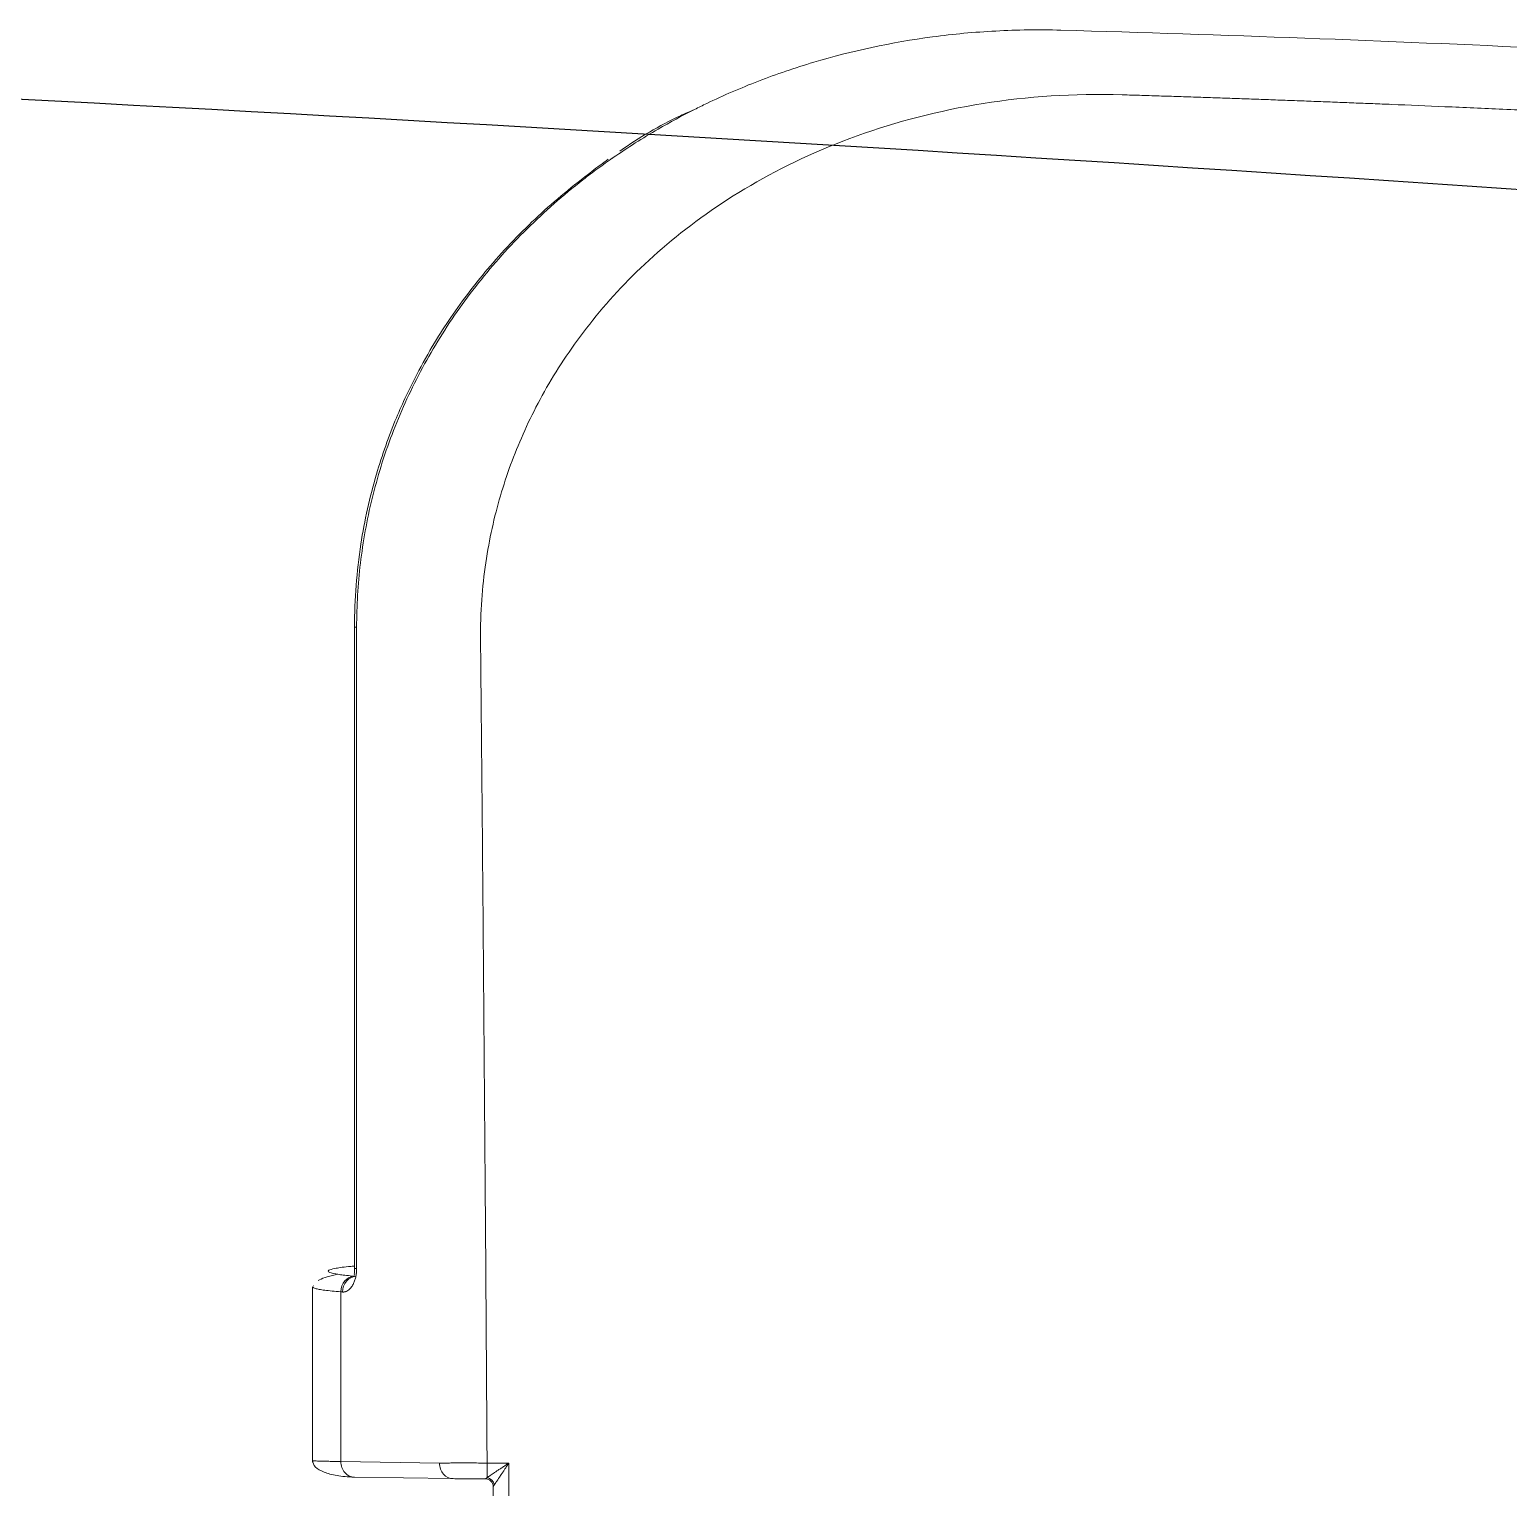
# Model space of a CAD drawing. Header units: millimetres. Extents: x 4840 to 6640, y -3623 to -1026.
# Drawn here: x 5308.3 to 5402.8, y -1804.3 to -1711 of the extents above; entities that cross this region are included whole.
import ezdxf

# ---------------------------------------------------------------- set-up
doc = ezdxf.new("R2010")
doc.units = ezdxf.units.MM
doc.layers.add('내부선 및 부속', color=4, linetype='Continuous')
doc.layers.add('외형선', color=3, linetype='Continuous')

msp = doc.modelspace()

# ---------------------------------------------------------------- linework, layer by layer
at = {"layer": '내부선 및 부속', "lineweight": 18}
for p, q in [((5329.036, -1749.264), (5329.17, -1749.264)), ((5329.036, -1749.264), (5329.036, -1790.308)), ((5329.17, -1790.308), (5329.17, -1749.264)), ((5329.17, -1790.308), (5329.036, -1790.308)), ((5326.351, -1791.469), (5326.351, -1802.693)), ((5328.16, -1791.797), (5328.259, -1791.806)), ((5328.16, -1791.797), (5328.16, -1802.654)), ((5328.16, -1802.654), (5334.473, -1802.749)), ((5329.026, -1803.654), (5335.308, -1803.749))]:
    msp.add_line(p, q, dxfattribs=at)
for centre, major_axis, ratio, start_param, end_param in [((5329.026, -1791.797), (-0.09, -0.996), 0.865135, 3.246134, 4.790759), ((5329.125, -1791.806), (0.09, 0.996), 0.865135, 0.104541, 1.649166), ((5329.026, -1802.654), (-0.015, -1), 0.866001, 4.725478, 6.300638), ((5335.339, -1802.749), (-0.015, -1), 0.866001, 4.725478, 6.300638), ((5337.512, -1802.76), (0, -1), 0.00311, 0.393866, 1.581629), ((5337.514, -1804.145), (-0.357, 0.35), 0.863872, 3.98639, 5.416998)]:
    msp.add_ellipse(centre, major_axis=major_axis, ratio=ratio, start_param=start_param, end_param=end_param, dxfattribs=at)
for points, knots in [([(5350.784, -1716.143), (5351.041, -1716.014), (5351.3, -1715.887), (5352.633, -1715.248), (5353.741, -1714.769), (5356.026, -1713.887), (5357.202, -1713.485), (5360.827, -1712.404), (5363.37, -1711.853), (5366.676, -1711.413), (5367.343, -1711.337), (5368.69, -1711.212), (5369.369, -1711.162), (5371.422, -1711.053), (5372.812, -1711.034), (5374.218, -1711.072)], [0, 0, 0, 0, 0.039039, 0.039039, 0.199199, 0.199199, 0.359359, 0.359359, 0.67968, 0.67968, 0.75976, 0.75976, 0.83984, 0.83984, 1, 1, 1, 1]), ([(5374.218, -1711.072), (5384.618, -1711.362), (5404.347, -1712.106), (5432.345, -1713.65), (5457.299, -1715.39), (5479.482, -1717.207), (5499.236, -1719.028), (5516.868, -1720.803), (5532.632, -1722.521), (5546.747, -1724.174), (5559.408, -1725.756), (5570.797, -1727.266), (5581.054, -1728.697), (5590.28, -1730.055), (5598.567, -1731.373), (5606.089, -1732.676), (5613.114, -1734.008), (5619.921, -1735.424), (5626.687, -1736.974), (5633.444, -1738.686), (5640.147, -1740.554), (5646.8, -1742.573), (5652.357, -1744.397), (5655.706, -1745.561), (5656.856, -1745.968)], [0, 0, 0, 0, 0.109332, 0.207453, 0.294667, 0.372204, 0.441358, 0.503147, 0.558447, 0.60801, 0.652487, 0.692537, 0.728728, 0.761324, 0.7905, 0.816858, 0.841471, 0.865542, 0.889817, 0.914284, 0.938649, 0.962811, 0.987206, 1, 1, 1, 1]), ([(5769.603, -1823.592), (5769.558, -1823.541), (5769.468, -1823.439), (5769.331, -1823.286), (5769.194, -1823.132), (5769.055, -1822.977), (5768.915, -1822.821), (5768.774, -1822.664), (5768.632, -1822.507), (5768.488, -1822.348), (5768.344, -1822.188), (5768.198, -1822.028), (5768.051, -1821.866), (5767.903, -1821.704), (5767.754, -1821.541), (5767.603, -1821.377), (5767.452, -1821.212), (5767.299, -1821.046), (5767.145, -1820.879), (5766.99, -1820.711), (5766.834, -1820.542), (5766.677, -1820.373), (5766.518, -1820.202), (5766.358, -1820.031), (5766.197, -1819.859), (5766.035, -1819.686), (5765.872, -1819.512), (5765.707, -1819.337), (5765.541, -1819.161), (5765.374, -1818.985), (5765.206, -1818.807), (5765.037, -1818.629), (5764.866, -1818.45), (5764.694, -1818.27), (5764.521, -1818.089), (5764.347, -1817.908), (5764.171, -1817.725), (5763.994, -1817.542), (5763.816, -1817.358), (5763.637, -1817.173), (5763.456, -1816.987), (5763.275, -1816.8), (5763.092, -1816.613), (5762.907, -1816.425), (5762.722, -1816.236), (5762.535, -1816.046), (5762.347, -1815.855), (5762.158, -1815.664), (5761.967, -1815.471), (5761.776, -1815.278), (5761.583, -1815.084), (5761.388, -1814.89), (5761.193, -1814.694), (5760.996, -1814.498), (5760.535, -1814.04), (5759.814, -1813.328), (5758.833, -1812.373), (5757.862, -1811.438), (5756.901, -1810.525), (5755.87, -1809.556), (5754.735, -1808.504), (5753.463, -1807.342), (5752.102, -1806.119), (5750.23, -1804.461), (5747.825, -1802.381), (5744.863, -1799.895), (5741.762, -1797.37), (5738.51, -1794.804), (5735.136, -1792.225), (5731.67, -1789.661), (5728.026, -1787.052), (5724.875, -1784.872), (5722.187, -1783.061), (5720.065, -1781.657), (5717.887, -1780.243), (5715.81, -1778.921), (5713.82, -1777.676), (5711.872, -1776.479), (5709.869, -1775.271), (5707.972, -1774.148), (5705.816, -1772.894), (5703.035, -1771.308), (5699.237, -1769.205), (5695.251, -1767.082), (5691.755, -1765.287), (5689.003, -1763.912), (5686.46, -1762.672), (5684.105, -1761.551), (5681.997, -1760.569), (5680.191, -1759.741), (5678.387, -1758.928), (5676.338, -1758.021), (5674.12, -1757.058), (5671.806, -1756.078), (5669.927, -1755.299), (5668.057, -1754.538), (5665.771, -1753.623), (5662.8, -1752.467), (5659.717, -1751.307), (5657.1, -1750.351), (5654.493, -1749.423), (5651.273, -1748.311), (5647.885, -1747.191), (5644.887, -1746.239), (5642.415, -1745.475), (5640.03, -1744.76), (5637.864, -1744.131), (5635.917, -1743.579), (5633.922, -1743.028), (5631.611, -1742.41), (5629.234, -1741.796), (5626.793, -1741.187), (5623.388, -1740.368), (5618.674, -1739.298), (5614.243, -1738.373), (5610.973, -1737.727), (5609.173, -1737.379), (5607.199, -1737.008), (5605.05, -1736.615), (5602.729, -1736.201), (5599.898, -1735.711), (5596.844, -1735.201), (5593.604, -1734.678), (5590.303, -1734.162), (5586.724, -1733.619), (5583.383, -1733.127), (5581.049, -1732.79), (5579.582, -1732.58), (5578.371, -1732.408), (5576.808, -1732.187), (5574.913, -1731.922), (5571.995, -1731.517), (5566.81, -1730.811), (5560.795, -1730.017), (5554.75, -1729.246), (5550.036, -1728.658), (5545.322, -1728.083), (5540.607, -1727.522), (5536.842, -1727.083), (5534.004, -1726.757), (5532.072, -1726.538), (5530.07, -1726.313), (5527.998, -1726.082), (5525.855, -1725.846), (5523.643, -1725.604), (5521.359, -1725.358), (5519.004, -1725.107), (5515.655, -1724.753), (5511.032, -1724.274), (5504.854, -1723.651), (5498.217, -1723.002), (5491.584, -1722.375), (5485.424, -1721.811), (5478.692, -1721.214), (5471.227, -1720.578), (5462.866, -1719.901), (5454.5, -1719.26), (5446.131, -1718.654), (5438.509, -1718.137), (5431.501, -1717.69), (5424.974, -1717.296), (5418.039, -1716.904), (5411.838, -1716.579), (5406.609, -1716.322), (5402.59, -1716.135), (5398.873, -1715.97), (5396.098, -1715.853), (5394.16, -1715.774), (5392.958, -1715.726), (5391.751, -1715.679), (5390.539, -1715.632), (5389.322, -1715.586), (5388.099, -1715.541), (5386.872, -1715.496), (5385.639, -1715.452), (5384.401, -1715.409), (5383.159, -1715.367), (5381.911, -1715.325), (5380.657, -1715.284), (5379.399, -1715.244), (5378.559, -1715.219), (5378.137, -1715.206)], [0, 0, 0, 0, 0.000488, 0.000979, 0.001474, 0.001972, 0.002474, 0.002979, 0.003488, 0.004, 0.004516, 0.005035, 0.005558, 0.006084, 0.006614, 0.007147, 0.007684, 0.008224, 0.008767, 0.009314, 0.009865, 0.010419, 0.010977, 0.011538, 0.012102, 0.01267, 0.013242, 0.013817, 0.014396, 0.014978, 0.015563, 0.016152, 0.016745, 0.017341, 0.01794, 0.018543, 0.019149, 0.019759, 0.020373, 0.02099, 0.02161, 0.022234, 0.022861, 0.023492, 0.024127, 0.024764, 0.025406, 0.026051, 0.026699, 0.027351, 0.028006, 0.028665, 0.029327, 0.029992, 0.030662, 0.033993, 0.037273, 0.040501, 0.043676, 0.046799, 0.050667, 0.054793, 0.059177, 0.063817, 0.072758, 0.082022, 0.091601, 0.101487, 0.111782, 0.122119, 0.132461, 0.143985, 0.149647, 0.155743, 0.162267, 0.168308, 0.173428, 0.179132, 0.184735, 0.190238, 0.194972, 0.202655, 0.213238, 0.226162, 0.235103, 0.241477, 0.248257, 0.255435, 0.260213, 0.264971, 0.26971, 0.274429, 0.28107, 0.287084, 0.292481, 0.295686, 0.301592, 0.310168, 0.318593, 0.325259, 0.330187, 0.338472, 0.349736, 0.355826, 0.361072, 0.368323, 0.373718, 0.377278, 0.38286, 0.38859, 0.394469, 0.400495, 0.406667, 0.419632, 0.435224, 0.439191, 0.443582, 0.448394, 0.453625, 0.459274, 0.465337, 0.474265, 0.48152, 0.488915, 0.49827, 0.507535, 0.513177, 0.515211, 0.518186, 0.521967, 0.526551, 0.531937, 0.543129, 0.564148, 0.575532, 0.58691, 0.598282, 0.609654, 0.621027, 0.625518, 0.630175, 0.635001, 0.639993, 0.645155, 0.650485, 0.655986, 0.661658, 0.667502, 0.680184, 0.695048, 0.712121, 0.728094, 0.742917, 0.756568, 0.77665, 0.796748, 0.81684, 0.836932, 0.857041, 0.871725, 0.887386, 0.904024, 0.921636, 0.932, 0.941637, 0.950546, 0.958729, 0.961598, 0.964479, 0.967372, 0.970277, 0.973194, 0.976124, 0.979066, 0.98202, 0.984986, 0.987964, 0.990955, 0.993958, 0.996973, 1, 1, 1, 1]), ([(5329.17, -1749.264), (5329.171, -1748.59), (5329.211, -1747.232), (5329.394, -1745.176), (5329.599, -1743.797), (5329.848, -1742.418), (5329.994, -1741.728), (5330.499, -1739.662), (5330.923, -1738.289), (5331.696, -1736.253), (5331.975, -1735.579), (5332.58, -1734.241), (5333.23, -1732.915), (5333.969, -1731.616), (5334.751, -1730.334), (5335.165, -1729.702), (5336.469, -1727.835), (5337.424, -1726.631), (5338.978, -1724.899), (5339.516, -1724.334), (5340.631, -1723.232), (5341.784, -1722.157), (5343.011, -1721.142), (5343.957, -1720.403), (5344.437, -1720.04), (5345.008, -1719.627), (5345.296, -1719.424), (5345.441, -1719.322), (5345.514, -1719.272), (5345.55, -1719.247), (5345.568, -1719.234), (5345.577, -1719.228), (5345.582, -1719.225), (5345.584, -1719.223), (5345.585, -1719.222), (5345.586, -1719.222), (5345.586, -1719.222), (5345.586, -1719.222), (5345.586, -1719.222), (5346.504, -1718.587), (5347.462, -1717.979), (5349.212, -1716.964), (5349.987, -1716.544), (5350.784, -1716.143)], [0, 0, 0, 0, 0.051249, 0.102498, 0.153748, 0.153748, 0.204997, 0.204997, 0.307495, 0.307495, 0.358744, 0.358744, 0.409994, 0.461243, 0.461243, 0.512492, 0.512492, 0.61499, 0.61499, 0.66624, 0.66624, 0.717489, 0.768738, 0.768738, 0.794363, 0.807175, 0.813581, 0.816784, 0.818386, 0.819186, 0.819587, 0.819787, 0.819887, 0.819937, 0.819962, 0.819975, 0.819981, 0.819981, 0.819987, 0.819987, 0.922486, 0.922486, 1, 1, 1, 1]), ([(5350.782, -1716.15), (5350.479, -1716.276), (5348.807, -1717.002), (5347.242, -1717.951), (5346.007, -1718.805)], [0, 0, 0, 0, 0.179691, 1, 1, 1, 1]), ([(5345.262, -1719.332), (5344.911, -1719.586), (5343.364, -1720.74), (5340.733, -1722.892), (5337.719, -1726.04), (5335.586, -1728.822), (5334.074, -1731.173), (5332.874, -1733.301), (5331.568, -1736.088), (5330.288, -1739.7), (5329.288, -1744.187), (5329.037, -1747.474), (5329.036, -1749.264)], [0, 0, 0, 0, 0.036644, 0.162842, 0.288266, 0.405016, 0.459489, 0.525108, 0.61197, 0.720085, 0.849468, 1, 1, 1, 1]), ([(5328.981, -1790.147), (5328.86, -1790.159), (5328.334, -1790.211), (5327.702, -1790.302), (5327.346, -1790.413), (5327.333, -1790.513), (5327.572, -1790.605), (5328.073, -1790.698), (5328.656, -1790.765), (5329.026, -1790.798)], [0, 0, 0, 0, 0.043596, 0.202997, 0.362397, 0.521798, 0.681199, 0.840599, 1, 1, 1, 1]), ([(5328.259, -1791.806), (5328.262, -1791.806), (5328.269, -1791.807), (5328.279, -1791.808), (5328.29, -1791.808), (5328.3, -1791.808), (5328.31, -1791.808), (5328.32, -1791.808), (5328.33, -1791.807), (5328.34, -1791.807), (5328.35, -1791.806), (5328.36, -1791.805), (5328.37, -1791.804), (5328.38, -1791.802), (5328.389, -1791.801), (5328.399, -1791.799), (5328.408, -1791.797), (5328.418, -1791.795), (5328.427, -1791.793), (5328.437, -1791.79), (5328.446, -1791.788), (5328.455, -1791.785), (5328.464, -1791.782), (5328.473, -1791.779), (5328.482, -1791.776), (5328.491, -1791.773), (5328.5, -1791.769), (5328.509, -1791.766), (5328.517, -1791.762), (5328.526, -1791.758), (5328.535, -1791.754), (5328.543, -1791.75), (5328.551, -1791.746), (5328.56, -1791.741), (5328.568, -1791.737), (5328.576, -1791.732), (5328.584, -1791.727), (5328.592, -1791.723), (5328.6, -1791.718), (5328.608, -1791.713), (5328.616, -1791.708), (5328.624, -1791.702), (5328.631, -1791.697), (5328.639, -1791.692), (5328.646, -1791.686), (5328.654, -1791.68), (5328.661, -1791.675), (5328.668, -1791.669), (5328.675, -1791.663), (5328.682, -1791.657), (5328.689, -1791.651), (5328.696, -1791.645), (5328.703, -1791.639), (5328.71, -1791.633), (5328.744, -1791.602), (5328.802, -1791.54), (5328.877, -1791.437), (5328.942, -1791.326), (5328.997, -1791.212), (5329.042, -1791.096), (5329.08, -1790.979), (5329.111, -1790.859), (5329.129, -1790.766), (5329.14, -1790.702), (5329.145, -1790.667), (5329.15, -1790.631), (5329.154, -1790.595), (5329.158, -1790.559), (5329.161, -1790.523), (5329.164, -1790.487), (5329.166, -1790.451), (5329.168, -1790.415), (5329.169, -1790.379), (5329.17, -1790.344), (5329.17, -1790.32), (5329.17, -1790.308)], [0, 0, 0, 0, 0.007905, 0.015766, 0.023583, 0.031356, 0.039085, 0.04677, 0.054411, 0.062008, 0.069561, 0.07707, 0.084534, 0.091955, 0.099332, 0.106664, 0.113951, 0.121195, 0.128393, 0.135548, 0.142657, 0.149722, 0.156742, 0.163717, 0.170648, 0.177535, 0.184377, 0.191175, 0.197929, 0.204639, 0.211305, 0.217927, 0.224505, 0.231039, 0.237529, 0.243976, 0.250378, 0.256737, 0.263053, 0.269324, 0.275552, 0.281737, 0.287878, 0.293975, 0.300028, 0.306039, 0.312005, 0.317928, 0.323807, 0.329643, 0.335434, 0.341183, 0.346887, 0.352548, 0.358165, 0.432153, 0.501481, 0.566131, 0.626057, 0.681145, 0.734147, 0.785026, 0.833739, 0.847923, 0.862052, 0.876123, 0.890135, 0.904087, 0.917979, 0.93181, 0.945579, 0.959284, 0.972924, 0.986496, 1, 1, 1, 1]), ([(5329.036, -1790.308), (5329.035, -1790.364), (5329.033, -1790.463), (5329.02, -1790.62), (5329.015, -1790.699), (5329.031, -1790.724), (5329.037, -1790.728)], [0, 0, 0, 0, 0.229471, 0.449398, 0.876417, 1, 1, 1, 1]), ([(5326.351, -1791.473), (5326.351, -1791.489), (5326.362, -1791.504), (5326.414, -1791.54), (5326.462, -1791.559), (5326.593, -1791.598), (5326.676, -1791.617), (5326.879, -1791.655), (5326.999, -1791.674), (5327.409, -1791.729), (5327.753, -1791.764), (5328.16, -1791.797)], [0, 0, 0, 0, 0.13592, 0.13592, 0.308736, 0.308736, 0.481552, 0.481552, 0.654368, 0.654368, 1, 1, 1, 1]), ([(5326.433, -1791.401), (5326.433, -1791.401), (5326.433, -1791.401), (5326.423, -1791.405), (5326.415, -1791.409), (5326.408, -1791.413)], [0, 0, 0, 0, 0.02912, 0.02912, 1, 1, 1, 1]), ([(5327.942, -1790.669), (5327.894, -1790.679), (5327.351, -1790.804), (5326.911, -1790.942), (5326.711, -1791.081)], [0, 0, 0, 0, 0.086283, 1, 1, 1, 1]), ([(5326.351, -1802.584), (5326.356, -1802.739), (5326.482, -1803.017), (5327.031, -1803.339), (5327.864, -1803.572), (5328.601, -1803.639), (5329.011, -1803.653)], [0, 0, 0, 0, 0.256388, 0.50896, 0.757072, 1, 1, 1, 1]), ([(5326.351, -1802.598), (5326.351, -1802.599), (5326.351, -1802.599), (5326.353, -1802.602), (5326.369, -1802.604), (5326.424, -1802.61), (5326.462, -1802.612), (5326.553, -1802.617), (5326.607, -1802.619), (5326.726, -1802.623), (5326.79, -1802.625), (5326.925, -1802.629), (5326.995, -1802.631), (5327.136, -1802.635), (5327.208, -1802.636), (5327.348, -1802.639), (5327.417, -1802.641), (5327.55, -1802.643), (5327.614, -1802.644), (5327.733, -1802.647), (5327.788, -1802.647), (5327.889, -1802.649), (5327.935, -1802.65), (5328.014, -1802.651), (5328.048, -1802.652), (5328.102, -1802.653), (5328.144, -1802.653), (5328.159, -1802.654), (5328.16, -1802.654)], [0, 0, 0, 0, 0.005588, 0.005588, 0.082081, 0.082081, 0.158574, 0.158574, 0.235067, 0.235067, 0.311561, 0.311561, 0.388054, 0.388054, 0.464547, 0.464547, 0.54104, 0.54104, 0.617534, 0.617534, 0.694027, 0.694027, 0.77052, 0.77052, 0.847013, 0.847013, 0.923507, 1, 1, 1, 1]), ([(5334.473, -1802.749), (5334.546, -1802.749), (5334.628, -1802.748), (5334.811, -1802.748), (5334.911, -1802.748), (5335.128, -1802.747), (5335.245, -1802.747), (5335.492, -1802.746), (5335.623, -1802.746), (5335.894, -1802.746), (5336.036, -1802.746), (5336.325, -1802.746), (5336.472, -1802.746), (5336.771, -1802.747), (5336.921, -1802.747), (5337.22, -1802.748), (5337.369, -1802.748), (5337.515, -1802.749)], [0, 0, 0, 0, 0.125, 0.125, 0.25, 0.25, 0.375, 0.375, 0.5, 0.5, 0.625, 0.625, 0.75, 0.75, 0.875, 0.875, 1, 1, 1, 1]), ([(5338.906, -1802.749), (5338.828, -1802.801), (5338.678, -1802.901), (5338.466, -1803.043), (5338.277, -1803.17), (5338.109, -1803.282), (5337.962, -1803.38), (5337.833, -1803.467), (5337.716, -1803.546), (5337.606, -1803.62), (5337.542, -1803.663), (5337.513, -1803.683)], [0, 0, 0, 0, 0.150162, 0.286757, 0.4102, 0.522066, 0.624381, 0.717684, 0.805913, 0.897462, 1, 1, 1, 1]), ([(5338.906, -1802.749), (5338.901, -1802.757), (5338.891, -1802.772), (5338.876, -1802.795), (5338.86, -1802.819), (5338.843, -1802.844), (5338.826, -1802.87), (5338.808, -1802.897), (5338.79, -1802.924), (5338.771, -1802.953), (5338.751, -1802.982), (5338.721, -1803.028), (5338.679, -1803.09), (5338.627, -1803.167), (5338.579, -1803.241), (5338.534, -1803.308), (5338.494, -1803.369), (5338.455, -1803.426), (5338.419, -1803.481), (5338.385, -1803.532), (5338.352, -1803.581), (5338.313, -1803.639), (5338.269, -1803.707), (5338.219, -1803.781), (5338.174, -1803.849), (5338.14, -1803.9), (5338.116, -1803.936), (5338.1, -1803.96), (5338.085, -1803.983), (5338.07, -1804.006), (5338.056, -1804.027), (5338.043, -1804.047), (5338.03, -1804.066), (5338.018, -1804.084), (5338.007, -1804.101), (5337.996, -1804.117), (5337.986, -1804.133), (5337.98, -1804.142), (5337.977, -1804.147)], [0, 0, 0, 0, 0.014558, 0.029683, 0.045378, 0.061644, 0.078484, 0.095902, 0.113898, 0.132476, 0.151638, 0.171386, 0.222222, 0.273404, 0.324917, 0.36711, 0.407567, 0.446269, 0.483196, 0.518332, 0.551662, 0.583176, 0.640606, 0.694456, 0.744712, 0.791376, 0.811004, 0.830212, 0.849004, 0.867382, 0.885349, 0.90291, 0.920068, 0.936828, 0.953195, 0.969174, 0.984774, 1, 1, 1, 1]), ([(5337.513, -1803.683), (5337.511, -1803.685), (5337.506, -1803.688), (5337.499, -1803.693), (5337.493, -1803.698), (5337.487, -1803.702), (5337.481, -1803.706), (5337.476, -1803.71), (5337.47, -1803.714), (5337.465, -1803.718), (5337.46, -1803.721), (5337.456, -1803.724), (5337.451, -1803.727), (5337.447, -1803.73), (5337.443, -1803.733), (5337.44, -1803.735), (5337.435, -1803.739), (5337.429, -1803.743), (5337.422, -1803.747), (5337.417, -1803.751), (5337.412, -1803.754), (5337.409, -1803.756), (5337.406, -1803.758), (5337.404, -1803.759), (5337.403, -1803.76), (5337.403, -1803.76), (5337.403, -1803.76)], [0, 0, 0, 0, 0.035091, 0.069671, 0.103741, 0.137297, 0.170339, 0.202864, 0.234872, 0.266361, 0.297331, 0.327784, 0.357721, 0.387141, 0.416046, 0.444435, 0.472309, 0.536165, 0.598692, 0.659905, 0.719815, 0.778429, 0.835752, 0.891789, 0.946538, 1, 1, 1, 1]), ([(5337.903, -1804.26), (5337.903, -1804.227), (5337.9, -1804.194), (5337.887, -1804.13), (5337.877, -1804.099), (5337.852, -1804.038), (5337.837, -1804.009), (5337.8, -1803.955), (5337.78, -1803.929), (5337.733, -1803.883), (5337.708, -1803.862), (5337.653, -1803.826), (5337.624, -1803.81), (5337.564, -1803.785), (5337.532, -1803.776), (5337.468, -1803.763), (5337.436, -1803.76), (5337.403, -1803.76)], [0, 0, 0, 0, 0.125, 0.125, 0.25, 0.25, 0.375, 0.375, 0.5, 0.5, 0.625, 0.625, 0.75, 0.75, 0.875, 0.875, 1, 1, 1, 1]), ([(5337.977, -1804.147), (5337.975, -1804.149), (5337.972, -1804.154), (5337.968, -1804.16), (5337.964, -1804.166), (5337.96, -1804.172), (5337.956, -1804.178), (5337.952, -1804.184), (5337.949, -1804.189), (5337.945, -1804.194), (5337.942, -1804.2), (5337.939, -1804.204), (5337.936, -1804.209), (5337.933, -1804.213), (5337.93, -1804.218), (5337.927, -1804.222), (5337.925, -1804.225), (5337.922, -1804.229), (5337.92, -1804.232), (5337.918, -1804.236), (5337.916, -1804.239), (5337.914, -1804.242), (5337.913, -1804.244), (5337.911, -1804.247), (5337.91, -1804.249), (5337.908, -1804.251), (5337.907, -1804.253), (5337.906, -1804.254), (5337.905, -1804.256), (5337.905, -1804.257), (5337.904, -1804.258), (5337.904, -1804.259), (5337.903, -1804.259), (5337.903, -1804.26), (5337.903, -1804.26), (5337.903, -1804.26)], [0, 0, 0, 0, 0.03321, 0.066193, 0.098951, 0.13149, 0.163811, 0.195921, 0.227823, 0.259521, 0.291019, 0.322322, 0.353435, 0.384361, 0.415107, 0.445675, 0.476072, 0.506302, 0.53637, 0.566282, 0.596043, 0.625657, 0.655132, 0.684471, 0.713681, 0.742768, 0.771737, 0.800595, 0.829347, 0.858, 0.88656, 0.915034, 0.943427, 0.971747, 1, 1, 1, 1])]:
    msp.add_open_spline(points, degree=3, knots=knots, dxfattribs=at)
for points, degree in [([(5378.137, -1715.206), (5375.031, -1715.111), (5369.119, -1715.515), (5360.971, -1717.641), (5354.12, -1720.912), (5348.801, -1724.741), (5344.739, -1728.843), (5341.776, -1732.961), (5339.705, -1736.939), (5338.291, -1740.814), (5337.337, -1745.035), (5337.082, -1748.322), (5337.099, -1750.063)], 3), ([(5337.099, -1750.063), (5337.156, -1756.078), (5337.262, -1768), (5337.4, -1785.563), (5337.479, -1797.056), (5337.515, -1802.749)], 3), ([(5326.388, -1791.511), (5326.357, -1791.552)], 1), ([(5338.906, -1802.749), (5338.442, -1802.746), (5337.979, -1802.752), (5337.515, -1802.749)], 3), ([(5338.906, -1802.749), (5338.906, -1838.154), (5338.907, -1873.564), (5338.907, -1908.968)], 3), ([(5335.339, -1803.749), (5335.484, -1803.751), (5335.842, -1803.755), (5336.515, -1803.759), (5337.087, -1803.76), (5337.403, -1803.76)], 3), ([(5337.903, -1804.26), (5337.903, -1812.526), (5337.903, -1829.29), (5337.903, -1855.06), (5337.903, -1881.653), (5337.903, -1899.787), (5337.903, -1908.968)], 3)]:
    msp.add_open_spline(points, degree=degree, dxfattribs=at)
at = {"layer": '외형선'}
msp.add_arc((4983.958, -7882.009), 6175, 84.2923073, 87.2777948, dxfattribs=at)

doc.saveas('drawing.dxf')
